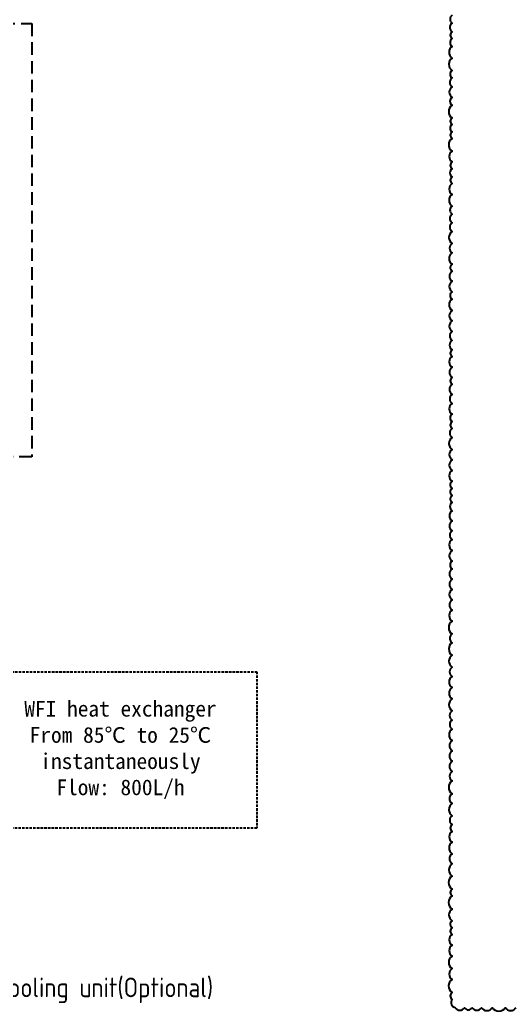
# Model space of a CAD drawing. Header units: millimetres. Extents: x -68339142 to 208, y -167 to 82456658.
# Drawn here: x -68335267 to -68334766, y 82450175 to 82451183 of the extents above; entities that cross this region are included whole.
import ezdxf

# ---------------------------------------------------------------- set-up
doc = ezdxf.new("R2010")
doc.units = ezdxf.units.MM
doc.header["$MEASUREMENT"] = 0
doc.linetypes.add('DASHED', pattern=[0.75, 0.5, -0.25])
doc.linetypes.add('HIDDEN', pattern=[9.525, 6.35, -3.175])
doc.styles.get("Standard").update_dxf_attribs({"font": 'gbenor.shx', "bigfont": 'gbcbig.shx'})
doc.styles.add('{18b73a54-fa43-428c-adcb-c1c7bbdf2c84}', font='')
doc.styles.get('{18b73a54-fa43-428c-adcb-c1c7bbdf2c84}').set_extended_font_data('SimSun')

msp = doc.modelspace()

# ---------------------------------------------------------------- linework, layer by layer
msp.add_lwpolyline([(-68334827.40016, 82451187.46925, 0.52056705), (-68334827.40016, 82451179.62783, 0.52056705), (-68334827.40016, 82451170.77522, 0.52056705), (-68334827.40016, 82451163.73664, 0.52056705), (-68334827.40016, 82451155.82848, 0.52056705), (-68334827.40016, 82451144.06725, 0.52056705), (-68334827.40016, 82451131.48183, 0.52056705), (-68334827.40016, 82451123.82066, 0.52056705), (-68334827.40016, 82451114.79085, 0.52056705), (-68334827.40016, 82451104.04772, 0.52056705), (-68334827.40016, 82451096.06123, 0.52056705), (-68334827.40016, 82451083.14193, 0.52056705), (-68334827.40016, 82451076.44576, 0.52056705), (-68334827.40016, 82451069.16669, 0.52056705), (-68334827.40016, 82451062.29901, 0.52056705), (-68334827.40016, 82451049.44828, 0.52056705), (-68334827.40016, 82451038.40424, 0.52056705), (-68334827.40016, 82451031.52964, 0.52056705), (-68334827.40016, 82451023.22698, 0.52056705), (-68334827.40016, 82451016.42766, 0.52056705), (-68334827.40016, 82451005.41678, 0.52056705), (-68334827.40016, 82450993.60815, 0.52056705), (-68334827.40016, 82450985.42818, 0.52056705), (-68334827.40016, 82450976.5007, 0.52056705), (-68334827.40016, 82450967.86782, 0.52056705), (-68334827.40016, 82450955.46124, 0.52056705), (-68334827.40016, 82450945.91383, 0.52056705), (-68334827.40016, 82450934.57091, 0.52056705), (-68334827.40016, 82450927.41249, 0.52056705), (-68334827.40016, 82450917.20852, 0.52056705), (-68334827.40016, 82450906.57974, 0.52056705), (-68334827.40016, 82450899.02397, 0.52056705), (-68334827.40016, 82450887.5071, 0.52056705), (-68334827.40016, 82450876.80425, 0.52056705), (-68334827.40016, 82450866.089, 0.52056705), (-68334827.40016, 82450857.12307, 0.52056705), (-68334827.40016, 82450847.4369, 0.52056705), (-68334827.40016, 82450840.66871, 0.52056705), (-68334827.40016, 82450829.85702, 0.52056705), (-68334827.40016, 82450819.43007, 0.52056705), (-68334827.40016, 82450812.59453, 0.52056705), (-68334827.40016, 82450802.22434, 0.52056705), (-68334827.40016, 82450792.98191, 0.52056705), (-68334827.40016, 82450782.05425, 0.52056705), (-68334827.40016, 82450774.60631, 0.52056705), (-68334827.40016, 82450767.55837, 0.52056705), (-68334827.40016, 82450758.46487, 0.52056705), (-68334827.40016, 82450746.36713, 0.52056705), (-68334827.40016, 82450735.73367, 0.52056705), (-68334827.40016, 82450724.93032, 0.52056705), (-68334827.40016, 82450713.89726, 0.52056705), (-68334827.40016, 82450706.64729, 0.52056705), (-68334827.40016, 82450699.47381, 0.52056705), (-68334827.40016, 82450692.34265, 0.52056705), (-68334827.40016, 82450683.96023, 0.52056705), (-68334827.40016, 82450673.63175, 0.52056705), (-68334827.40016, 82450663.45668, 0.52056705), (-68334827.40016, 82450654.89115, 0.52056705), (-68334827.40016, 82450643.57306, 0.52056705), (-68334827.40016, 82450632.76462, 0.52056705), (-68334827.40016, 82450624.89654, 0.52056705), (-68334827.40016, 82450614.4525, 0.52056705), (-68334827.40016, 82450604.04711, 0.52056705), (-68334827.40016, 82450593.45821, 0.52056705), (-68334827.40016, 82450583.02637, 0.52056705), (-68334827.40016, 82450571.75609, 0.52056705), (-68334827.40016, 82450558.74137, 0.52056705), (-68334827.40016, 82450549.82304, 0.52056705), (-68334827.40016, 82450537.10822, 0.52056705), (-68334827.40016, 82450525.06073, 0.52056705), (-68334827.40016, 82450515.57578, 0.52056705), (-68334827.40016, 82450504.17956, 0.52056705), (-68334827.40016, 82450492.7811, 0.52056705), (-68334827.40016, 82450480.48926, 0.52056705), (-68334827.40016, 82450471.23666, 0.52056705), (-68334827.40016, 82450462.14479, 0.52056705), (-68334827.40016, 82450450.33718, 0.52056705), (-68334827.40016, 82450439.90331, 0.52056705), (-68334827.40016, 82450429.42244, 0.52056705), (-68334827.40016, 82450418.93465, 0.52056705), (-68334827.40016, 82450409.35713, 0.52056705), (-68334827.40016, 82450396.37496, 0.52056705), (-68334827.40016, 82450386.30813, 0.52056705), (-68334827.40016, 82450374.01588, 0.52056705), (-68334827.40016, 82450364.96206, 0.52056705), (-68334827.40016, 82450358.1371, 0.52056705), (-68334827.40016, 82450347.23589, 0.52056705), (-68334827.40016, 82450335.41078, 0.52056705), (-68334827.40016, 82450325.11302, 0.52056705), (-68334827.40016, 82450312.73146, 0.52056705), (-68334827.40016, 82450299.47483, 0.52056705), (-68334827.40016, 82450292.45252, 0.52056705), (-68334827.40016, 82450279.21135, 0.52056705), (-68334827.40016, 82450267.24321, 0.52056705), (-68334827.40016, 82450260.06668, 0.52056705), (-68334827.40016, 82450253.30053, 0.52056705), (-68334827.40016, 82450242.43655, 0.52056705), (-68334827.40016, 82450231.33554, 0.52056705), (-68334827.40016, 82450218.5906, 0.52056705), (-68334827.40016, 82450207.67637, 0.52056705), (-68334827.40016, 82450194.40489, 0.52056705), (-68334827.40016, 82450187.30608, 0.52056705), (-68334824.13093, 82450178.80453, 0.52056705), (-68334814.72573, 82450178.80453, 0.52056705), (-68334806.85013, 82450178.80453, 0.52056705), (-68334797.48237, 82450178.80453, 0.52056705), (-68334786.3775, 82450178.80453, 0.52056705), (-68334773.22809, 82450178.80453, 0.52056705), (-68334762.33196, 82450178.80453, 0.52056705)], format="xyb")
at = {"linetype": 'HIDDEN', "ltscale": 2}
msp.add_lwpolyline([(-68336046.53638, 82451179.10778), (-68335254.68631, 82451179.10778), (-68335254.68631, 82450738.72104), (-68336046.53638, 82450738.72104)], close=True, dxfattribs=at)
at = {"linetype": 'DASHED', "ltscale": 5}
msp.add_lwpolyline([(-68335305.46737, 82450520.3951), (-68335025.71659, 82450520.3951), (-68335025.71659, 82450361.43017), (-68335305.46737, 82450361.43017)], close=True, dxfattribs=at)

# ---------------------------------------------------------------- texts
at = {"lineweight": 9, "insert": (-68335164.47252, 82450440.87293), "char_height": 15.972, "width": 218.5326658, "attachment_point": 5, "style": '{18b73a54-fa43-428c-adcb-c1c7bbdf2c84}'}
msp.add_mtext('{\\C1;WFI heat exchanger\\P}From 85℃ to 25℃ \\Pinstantaneously\\PFlow: 800L/h', dxfattribs=at)
at = {"insert": (-68335336.13166, 82450209.52711), "char_height": 19.965, "width": 278.7112424, "attachment_point": 1}
msp.add_mtext('WFI cooling unit(Optional)', dxfattribs=at)

doc.saveas('drawing.dxf')
